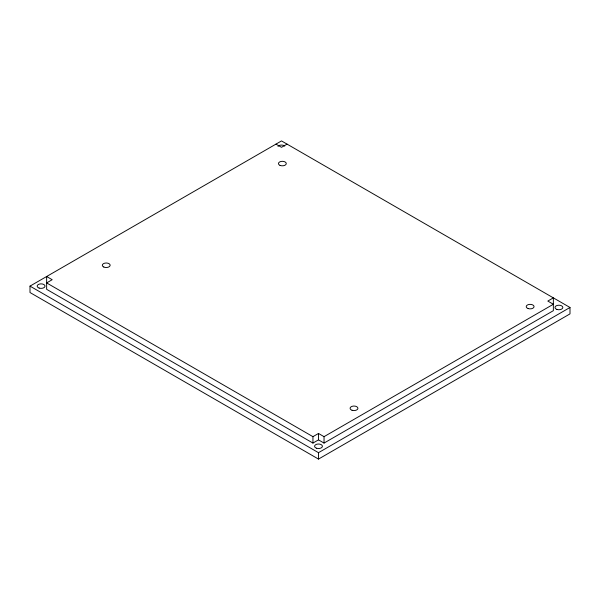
<?xml version="1.0" encoding="UTF-8"?>
<svg xmlns="http://www.w3.org/2000/svg" width="600" height="600" viewBox="0 0 600 600"><rect width="100%" height="100%" fill="white"/><g stroke="black" fill="none" stroke-linecap="round" stroke-linejoin="round"><path stroke-width="0.9" d="M30 286.118L281.505 140.917L570 307.478L570 313.882L318.495 459.082L30 292.522L30 286.118L318.495 452.678L570 307.478M287.055 144.12L281.505 147.322L275.962 144.12M312.945 436.665L318.495 433.463L324.038 436.665L553.357 304.267L547.808 301.065L553.357 297.862L553.357 310.68L324.038 443.07L318.495 439.868L312.945 443.07L46.642 289.32L46.642 276.51L52.193 279.712L46.642 282.915L312.945 436.665L312.945 443.07M324.038 436.665L324.038 443.07M318.495 433.463L318.495 439.868M318.495 452.678L318.495 459.082M277.98 146.325A3.923 2.265 0 0 1 284.76 146.055M39.135 288.082A3.923 2.265 0 0 0 45.023 286.118A3.923 2.265 0 0 0 39.135 284.16A3.923 2.265 0 0 0 39.135 288.082M316.522 448.23A3.923 2.265 0 0 0 322.418 446.28A3.923 2.265 0 0 0 316.538 444.308A3.923 2.265 0 0 0 316.522 448.23M556.942 309.435A3.923 2.265 0 0 0 562.83 307.478A3.923 2.265 0 0 0 556.942 305.513A3.923 2.265 0 0 0 556.942 309.435M103.815 267.038A3.923 2.265 0 0 0 110.123 265.575A3.923 2.265 0 0 0 104.775 263.153A3.923 2.265 0 0 0 103.815 267.038M280.028 165.382A3.923 2.265 0 0 0 286.26 163.822A3.923 2.265 0 0 0 280.808 161.49A3.923 2.265 0 0 0 280.028 165.382M528.143 308.565A3.923 2.265 0 0 0 534.06 306.638A3.923 2.265 0 0 0 528.21 304.642A3.923 2.265 0 0 0 528.143 308.565M352.043 410.265A3.923 2.265 0 0 0 357.93 408.3A3.923 2.265 0 0 0 352.043 406.342A3.923 2.265 0 0 0 352.043 410.265"/></g></svg>
